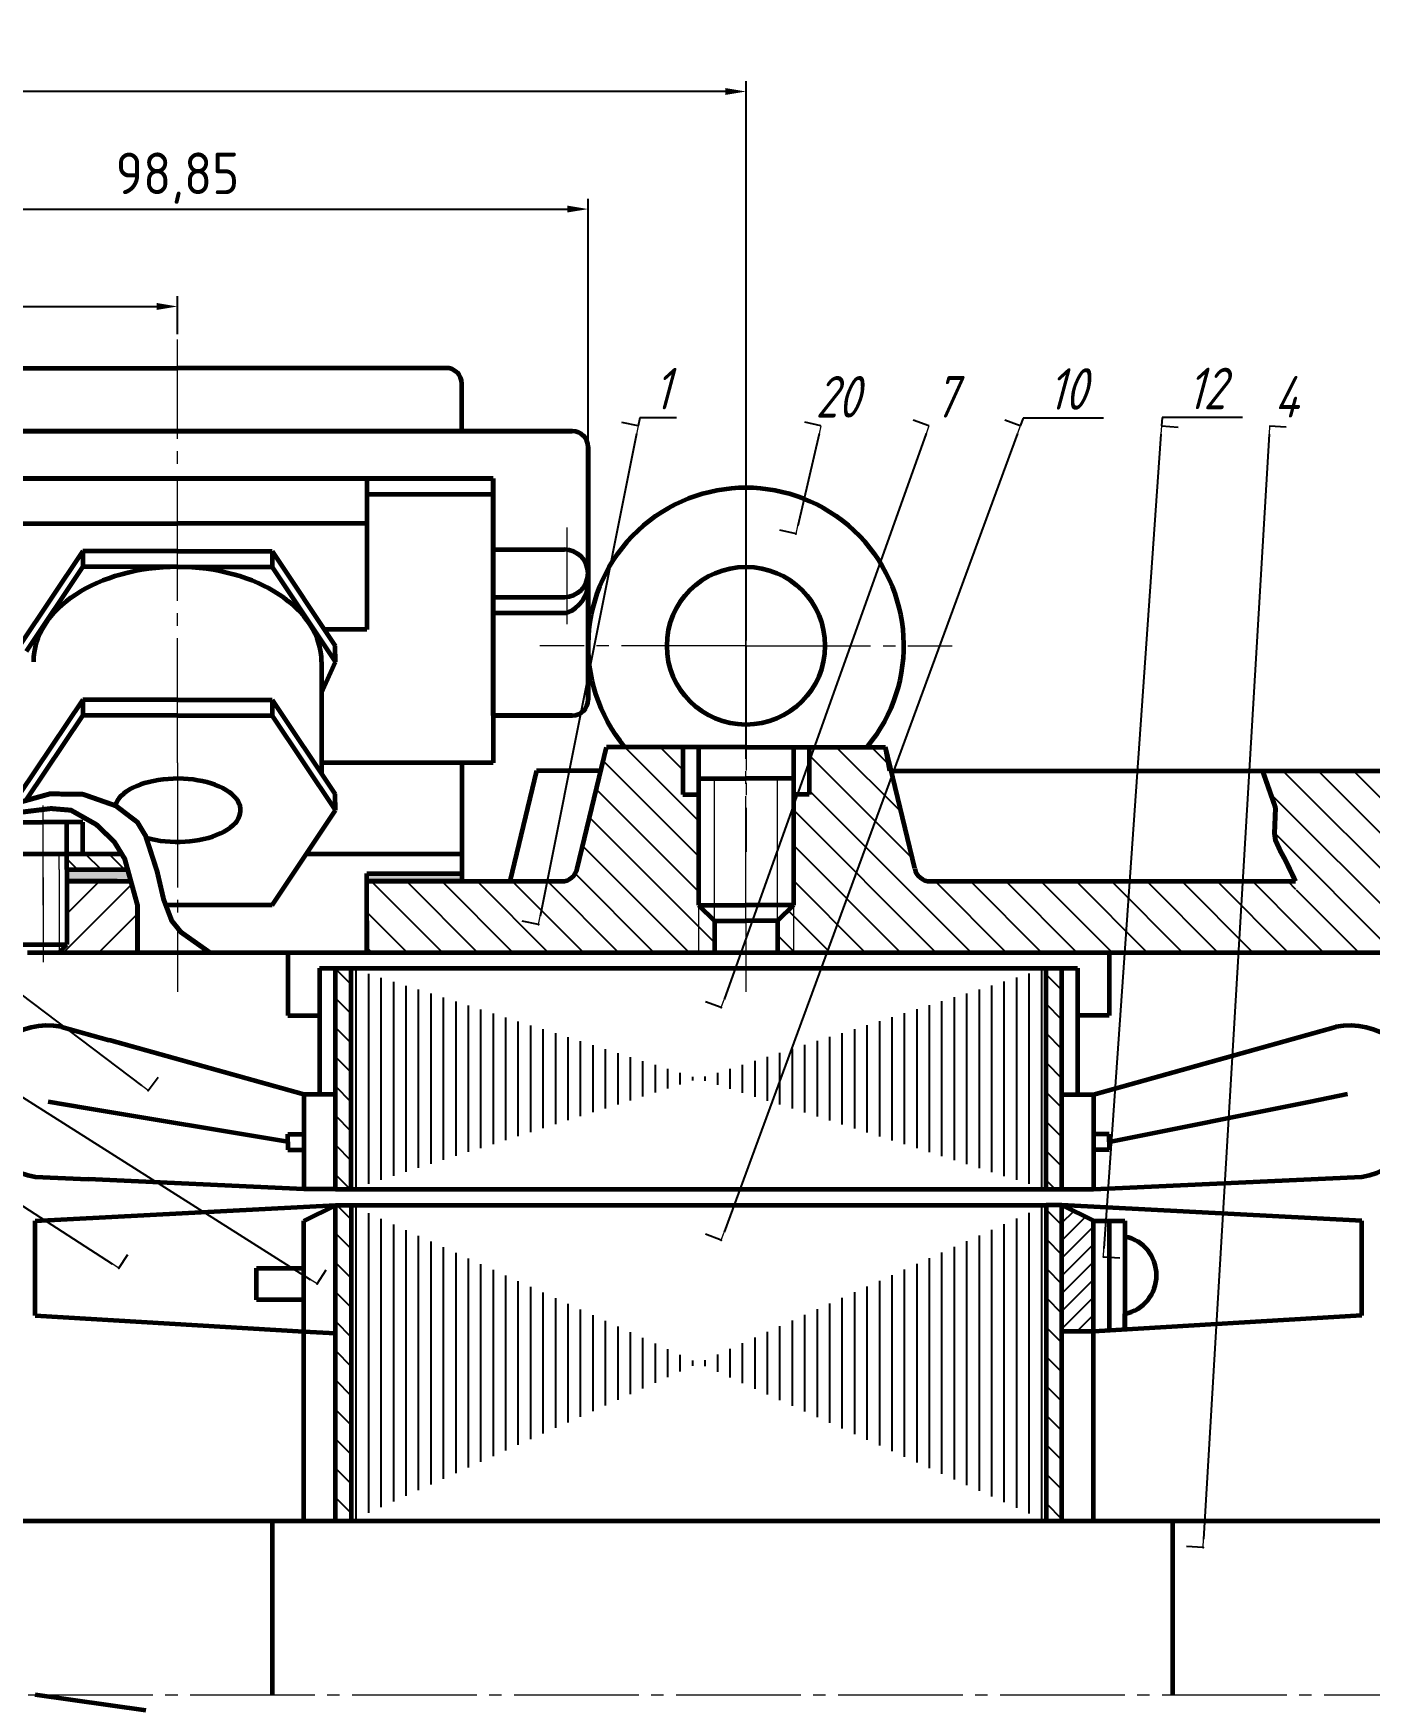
# Model space of a CAD drawing. Header units: millimetres. Extents: x 253 to 671, y 342 to 692.
# Drawn here: x 408.2 to 569.1, y 491.2 to 692.1 of the extents above; entities that cross this region are included whole.
import ezdxf

# ---------------------------------------------------------------- set-up
doc = ezdxf.new("R2010")
doc.units = ezdxf.units.MM
for name, pattern in [('K5LT_AXLED', [19.5, 15, -1.5, 1.5, -1.5]), ('K5LT_BASIC', [0]), ('K5LT_THIN', [0])]:
    doc.linetypes.add(name, pattern=pattern)
doc.styles.add('gensio', font='GENISO.ttf')
doc.styles.add('KDIMTEXTSTYLE', font='GOST_AU.SHX', dxfattribs={"width": 0.96, "oblique": 15, "height": 5})
doc.dimstyles.new('ISO-25', dxfattribs={"dimtxt": 5, "dimasz": 2.5, "dimexe": 1.25, "dimexo": 0.625, "dimtad": 1, "dimtoh": 1, "dimtxsty": 'gensio', "dimcen": 2.5, "dimadec": 0, "dimazin": 0, "dimtfac": 1, "dimtmove": 0, "dimatfit": 3, "dimfxl": 1, "dimarcsym": 0})
doc.dimstyles.new('KDIMSTYLE (1.00)', dxfattribs={"dimtxt": 5, "dimasz": 1, "dimexe": 2, "dimexo": 0, "dimgap": 1, "dimtad": 1, "dimtxsty": 'KDIMTEXTSTYLE', "dimsah": 1, "dimcen": 0, "dimdle": 1, "dimadec": 0, "dimazin": 0, "dimtfac": 0.667, "dimtmove": 0, "dimatfit": 3, "dimfxl": 1, "dimtvp": 1, "dimtfill": 1, "dimtolj": 1, "dimtzin": 0, "dimarcsym": 0})
pattern_1 = [(90, (180.1093, 112.1557), (-1.5, 9e-17), [])]

# ---------------------------------------------------------------- blocks, each defined once
blk = doc.blocks.new('U1')
at = {"color": 30, "linetype": 'K5LT_AXLED', "lineweight": 18, "true_color": 0xff8000}
for q in [(313.91, 531.07), (289.09, 506.26), (338.72, 506.26), (313.91, 481.44)]:
    blk.add_line((313.91, 506.26), q, dxfattribs=at)
blk = doc.blocks.new('U2')
at = {"color": 30, "linetype": 'K5LT_AXLED', "lineweight": 18, "true_color": 0xff8000}
for q in [(313.91, 531.07), (289.09, 506.26), (338.72, 506.26), (313.91, 481.44)]:
    blk.add_line((313.91, 506.26), q, dxfattribs=at)
blk = doc.blocks.new('KDIMARROW_00')
at = {"color": 0, "linetype": 'K5LT_THIN', "lineweight": 18}
blk.add_line((0, 0), (-1, 0), dxfattribs=at)
blk = doc.blocks.new('*D88')
at = {"color": 0, "lineweight": -2, "transparency": 16777216}
for p, q in [((481.04, 644.88), (479.08, 645.27)), ((481.23, 645.86), (481.04, 644.88)), ((485.64, 645.86), (481.23, 645.86)), ((480.84, 643.9), (469.23, 585.86)), ((469.04, 584.88), (467.08, 585.27))]:
    blk.add_line(p, q, dxfattribs=at)
at = {"layer": 'Defpoints', "color": 0, "transparency": 16777216}
for p in [(481.04, 644.88), (469.04, 584.88), (469.04, 584.88)]:
    blk.add_point(p, dxfattribs=at)
at = {"color": 0, "lineweight": -2, "transparency": 16777216}
for p, rotation in [((481.04, 644.88), 78.69006752597979), ((469.04, 584.88), 258.6900675259798)]:
    blk.add_blockref('KDIMARROW_00', p, dxfattribs=dict(at, rotation=rotation))
at = {"color": 7, "transparency": 16777216, "insert": (483.93, 649.36), "char_height": 5, "attachment_point": 5, "style": 'KDIMTEXTSTYLE', "bg_fill": 3, "box_fill_scale": 1.1, "bg_fill_color": 256, "bg_fill_true_color": 13158600, "bg_fill_transparency": 0}
blk.add_mtext('\\A1;\\H5.0;\\W0.965;\\Q15;\\H5.0;\\W0.965;\\Q15;\\Q15;1', dxfattribs=at)
blk = doc.blocks.new('*D89')
at = {"color": 0, "lineweight": -2, "transparency": 16777216}
for p, q in [((544.11, 645.88), (544.04, 644.88)), ((553.77, 645.88), (544.11, 645.88)), ((543.97, 643.88), (537.11, 545.88)), ((544.04, 644.88), (546.03, 644.74)), ((537.04, 544.88), (539.03, 544.74))]:
    blk.add_line(p, q, dxfattribs=at)
at = {"layer": 'Defpoints', "color": 0, "transparency": 16777216}
for p in [(544.04, 644.88), (537.04, 544.88), (537.04, 544.88)]:
    blk.add_point(p, dxfattribs=at)
at = {"color": 0, "lineweight": -2, "transparency": 16777216}
for p, rotation in [((544.04, 644.88), 85.99582705929055), ((537.04, 544.88), 265.9958270592905)]:
    blk.add_blockref('KDIMARROW_00', p, dxfattribs=dict(at, rotation=rotation))
at = {"color": 7, "transparency": 16777216, "insert": (549.44, 649.38), "char_height": 5, "attachment_point": 5, "style": 'KDIMTEXTSTYLE', "bg_fill": 3, "box_fill_scale": 1.1, "bg_fill_color": 256, "bg_fill_true_color": 13158600, "bg_fill_transparency": 0}
blk.add_mtext('\\A1;\\H5.0;\\W0.965;\\Q15;\\H5.0;\\W0.965;\\Q15;\\Q15;12', dxfattribs=at)
blk = doc.blocks.new('*D90')
at = {"color": 0, "lineweight": -2, "transparency": 16777216}
for p, q in [((556.98, 643.88), (549.1, 510.88)), ((557.04, 644.88), (559.03, 644.76)), ((549.04, 509.88), (547.04, 510))]:
    blk.add_line(p, q, dxfattribs=at)
at = {"layer": 'Defpoints', "color": 0, "transparency": 16777216}
blk.add_point((549.04, 509.88), dxfattribs=at)
blk.add_point((549.04, 509.88), dxfattribs=at)
at = {"color": 0, "lineweight": -2, "transparency": 16777216, "rotation": 266.6086605802037}
blk.add_blockref('KDIMARROW_00', (549.04, 509.88), dxfattribs=at)
at = {"color": 7, "transparency": 16777216, "insert": (559.04, 648.38), "char_height": 5, "attachment_point": 5, "style": 'KDIMTEXTSTYLE', "bg_fill": 3, "box_fill_scale": 1.1, "bg_fill_color": 256, "bg_fill_true_color": 13158600, "bg_fill_transparency": 0}
blk.add_mtext('\\A1;\\H5.0;\\W0.965;\\Q15;\\H5.0;\\W0.965;\\Q15;\\Q15;4', dxfattribs=at)
at = {"layer": 'Defpoints', "color": 0, "transparency": 16777216}
blk.add_point((557.04, 644.88), dxfattribs=at)
at = {"color": 0, "lineweight": -2, "transparency": 16777216, "rotation": 86.60866058020366}
blk.add_blockref('KDIMARROW_00', (557.04, 644.88), dxfattribs=at)
blk = doc.blocks.new('*D97')
at = {"color": 0, "lineweight": -2, "transparency": 16777216}
for p, q in [((352.04, 617.88), (353.24, 619.47)), ((352.83, 617.28), (421.24, 565.48)), ((422.04, 564.88), (423.24, 566.47))]:
    blk.add_line(p, q, dxfattribs=at)
at = {"layer": 'Defpoints', "color": 0, "transparency": 16777216}
blk.add_point((422.04, 564.88), dxfattribs=at)
blk.add_point((422.04, 564.88), dxfattribs=at)
at = {"color": 0, "lineweight": -2, "transparency": 16777216, "rotation": 322.8690755517905}
blk.add_blockref('KDIMARROW_00', (422.04, 564.88), dxfattribs=at)
at = {"color": 7, "transparency": 16777216, "insert": (350.04, 621.38), "char_height": 5, "attachment_point": 5, "style": 'KDIMTEXTSTYLE', "bg_fill": 3, "box_fill_scale": 1.1, "bg_fill_color": 256, "bg_fill_true_color": 13158600, "bg_fill_transparency": 0}
blk.add_mtext('\\A1;\\H5.0;\\W0.965;\\Q15;\\H5.0;\\W0.965;\\Q15;\\Q15;9', dxfattribs=at)
at = {"layer": 'Defpoints', "color": 0, "transparency": 16777216}
blk.add_point((352.04, 617.88), dxfattribs=at)
at = {"color": 0, "lineweight": -2, "transparency": 16777216, "rotation": 142.8690755517905}
blk.add_blockref('KDIMARROW_00', (352.04, 617.88), dxfattribs=at)
blk = doc.blocks.new('*D98')
at = {"color": 0, "lineweight": -2, "transparency": 16777216}
for p, q in [((352.04, 598.88), (353.11, 600.57)), ((352.88, 598.34), (441.55, 542.13)), ((442.4, 541.6), (443.47, 543.29))]:
    blk.add_line(p, q, dxfattribs=at)
at = {"layer": 'Defpoints', "color": 0, "transparency": 16777216}
blk.add_point((442.4, 541.6), dxfattribs=at)
blk.add_point((442.4, 541.6), dxfattribs=at)
at = {"color": 0, "lineweight": -2, "transparency": 16777216, "rotation": 327.6275087826738}
blk.add_blockref('KDIMARROW_00', (442.4, 541.6), dxfattribs=at)
at = {"color": 7, "transparency": 16777216, "insert": (350.04, 602.38), "char_height": 5, "attachment_point": 5, "style": 'KDIMTEXTSTYLE', "bg_fill": 3, "box_fill_scale": 1.1, "bg_fill_color": 256, "bg_fill_true_color": 13158600, "bg_fill_transparency": 0}
blk.add_mtext('\\A1;\\H5.0;\\W0.965;\\Q15;\\H5.0;\\W0.965;\\Q15;\\Q15;11', dxfattribs=at)
at = {"layer": 'Defpoints', "color": 0, "transparency": 16777216}
blk.add_point((352.04, 598.88), dxfattribs=at)
at = {"color": 0, "lineweight": -2, "transparency": 16777216, "rotation": 147.6275087826738}
blk.add_blockref('KDIMARROW_00', (352.04, 598.88), dxfattribs=at)
blk = doc.blocks.new('*D85')
at = {"color": 0, "lineweight": -2, "transparency": 16777216}
for p, q in [((503.04, 644.88), (501.09, 645.33)), ((502.81, 643.91), (500.26, 632.85)), ((500.04, 631.88), (498.09, 632.33))]:
    blk.add_line(p, q, dxfattribs=at)
at = {"layer": 'Defpoints', "color": 0, "transparency": 16777216}
blk.add_point((500.04, 631.88), dxfattribs=at)
blk.add_point((500.04, 631.88), dxfattribs=at)
at = {"color": 0, "lineweight": -2, "transparency": 16777216, "rotation": 257.0053832080835}
blk.add_blockref('KDIMARROW_00', (500.04, 631.88), dxfattribs=at)
at = {"color": 7, "transparency": 16777216, "insert": (505.04, 648.38), "char_height": 5, "attachment_point": 5, "style": 'KDIMTEXTSTYLE', "bg_fill": 3, "box_fill_scale": 1.1, "bg_fill_color": 256, "bg_fill_true_color": 13158600, "bg_fill_transparency": 0}
blk.add_mtext('\\A1;\\H5.0;\\W0.965;\\Q15;\\H5.0;\\W0.965;\\Q15;\\Q15;20', dxfattribs=at)
at = {"layer": 'Defpoints', "color": 0, "transparency": 16777216}
blk.add_point((503.04, 644.88), dxfattribs=at)
at = {"color": 0, "lineweight": -2, "transparency": 16777216, "rotation": 77.00538320808352}
blk.add_blockref('KDIMARROW_00', (503.04, 644.88), dxfattribs=at)
blk = doc.blocks.new('*D86')
at = {"color": 0, "lineweight": -2, "transparency": 16777216}
for p, q in [((516.04, 644.88), (514.15, 645.55)), ((515.7, 643.94), (491.37, 575.82)), ((491.04, 574.88), (489.15, 575.55))]:
    blk.add_line(p, q, dxfattribs=at)
at = {"layer": 'Defpoints', "color": 0, "transparency": 16777216}
blk.add_point((491.04, 574.88), dxfattribs=at)
blk.add_point((491.04, 574.88), dxfattribs=at)
at = {"color": 0, "lineweight": -2, "transparency": 16777216, "rotation": 250.3461759419467}
blk.add_blockref('KDIMARROW_00', (491.04, 574.88), dxfattribs=at)
at = {"color": 7, "transparency": 16777216, "insert": (518.04, 648.38), "char_height": 5, "attachment_point": 5, "style": 'KDIMTEXTSTYLE', "bg_fill": 3, "box_fill_scale": 1.1, "bg_fill_color": 256, "bg_fill_true_color": 13158600, "bg_fill_transparency": 0}
blk.add_mtext('\\A1;\\H5.0;\\W0.965;\\Q15;\\H5.0;\\W0.965;\\Q15;\\Q15;7', dxfattribs=at)
at = {"layer": 'Defpoints', "color": 0, "transparency": 16777216}
blk.add_point((516.04, 644.88), dxfattribs=at)
at = {"color": 0, "lineweight": -2, "transparency": 16777216, "rotation": 70.34617594194671}
blk.add_blockref('KDIMARROW_00', (516.04, 644.88), dxfattribs=at)
blk = doc.blocks.new('*D87')
at = {"color": 0, "lineweight": -2, "transparency": 16777216}
for p, q in [((527.04, 644.88), (525.16, 645.57)), ((527.38, 645.82), (527.04, 644.88)), ((537.04, 645.82), (527.38, 645.82)), ((526.69, 643.94), (491.38, 547.82)), ((491.04, 546.88), (489.16, 547.57))]:
    blk.add_line(p, q, dxfattribs=at)
at = {"layer": 'Defpoints', "color": 0, "transparency": 16777216}
for p in [(527.04, 644.88), (491.04, 546.88), (491.04, 546.88)]:
    blk.add_point(p, dxfattribs=at)
at = {"color": 0, "lineweight": -2, "transparency": 16777216}
for p, rotation in [((527.04, 644.88), 69.82934658814962), ((491.04, 546.88), 249.8293465881496)]:
    blk.add_blockref('KDIMARROW_00', p, dxfattribs=dict(at, rotation=rotation))
at = {"color": 7, "transparency": 16777216, "insert": (532.71, 649.32), "char_height": 5, "attachment_point": 5, "style": 'KDIMTEXTSTYLE', "bg_fill": 3, "box_fill_scale": 1.1, "bg_fill_color": 256, "bg_fill_true_color": 13158600, "bg_fill_transparency": 0}
blk.add_mtext('\\A1;\\H5.0;\\W0.965;\\Q15;\\H5.0;\\W0.965;\\Q15;\\Q15;10', dxfattribs=at)
blk = doc.blocks.new('*D84')
at = {"color": 0, "lineweight": -2, "transparency": 16777216}
for p, q in [((352.04, 586.38), (353.12, 588.06)), ((352.88, 585.84), (417.7, 544.03)), ((418.54, 543.48), (419.62, 545.16))]:
    blk.add_line(p, q, dxfattribs=at)
at = {"layer": 'Defpoints', "color": 0, "transparency": 16777216}
blk.add_point((418.54, 543.48), dxfattribs=at)
blk.add_point((418.54, 543.48), dxfattribs=at)
at = {"color": 0, "lineweight": -2, "transparency": 16777216, "rotation": 327.1772999818712}
blk.add_blockref('KDIMARROW_00', (418.54, 543.48), dxfattribs=at)
at = {"color": 7, "transparency": 16777216, "insert": (350.04, 589.88), "char_height": 5, "attachment_point": 5, "style": 'KDIMTEXTSTYLE', "bg_fill": 3, "box_fill_scale": 1.1, "bg_fill_color": 256, "bg_fill_true_color": 13158600, "bg_fill_transparency": 0}
blk.add_mtext('\\A1;\\H5.0;\\W0.965;\\Q15;\\H5.0;\\W0.965;\\Q15;\\Q15;16', dxfattribs=at)
at = {"layer": 'Defpoints', "color": 0, "transparency": 16777216}
blk.add_point((352.04, 586.38), dxfattribs=at)
at = {"color": 0, "lineweight": -2, "transparency": 16777216, "rotation": 147.1772999818712}
blk.add_blockref('KDIMARROW_00', (352.04, 586.38), dxfattribs=at)
blk = doc.blocks.new('*D105')
at = {"color": 0, "lineweight": -2, "transparency": 16777216}
for p, q in [((300.11, 491.53), (300.11, 342.13)), ((665.11, 491.53), (665.11, 342.13)), ((302.61, 343.38), (662.61, 343.38))]:
    blk.add_line(p, q, dxfattribs=at)
at = {"color": 0, "transparency": 16777216}
for points in [[(302.61, 343.79), (302.61, 342.96), (300.11, 343.38)], [(662.61, 343.79), (662.61, 342.96), (665.11, 343.38)]]:
    blk.add_solid(points, dxfattribs=at)
at = {"layer": 'Defpoints', "color": 0, "transparency": 16777216}
for p in [(300.11, 492.16), (665.11, 492.16), (665.11, 343.38)]:
    blk.add_point(p, dxfattribs=at)
at = {"color": 0, "transparency": 16777216, "insert": (484.11, 346.55), "char_height": 5, "attachment_point": 5, "style": 'gensio'}
blk.add_mtext('365', dxfattribs=at)
blk = doc.blocks.new('*D106')
at = {"color": 0, "lineweight": -2, "transparency": 16777216}
for p, q in [((300.11, 492.78), (300.11, 686.37)), ((491.52, 685.12), (302.61, 685.12)), ((494.02, 619.04), (494.02, 686.37))]:
    blk.add_line(p, q, dxfattribs=at)
at = {"color": 0, "transparency": 16777216}
for points in [[(302.61, 685.54), (302.61, 684.71), (300.11, 685.12)], [(491.52, 685.54), (491.52, 684.71), (494.02, 685.12)]]:
    blk.add_solid(points, dxfattribs=at)
at = {"layer": 'Defpoints', "color": 0, "transparency": 16777216}
for p in [(300.11, 685.12), (494.02, 618.41), (300.11, 492.16)]:
    blk.add_point(p, dxfattribs=at)
at = {"color": 0, "transparency": 16777216, "insert": (393.56, 688.84), "char_height": 5, "attachment_point": 5, "style": 'gensio'}
blk.add_mtext('193,91', dxfattribs=at)
blk = doc.blocks.new('*D107')
at = {"color": 0, "lineweight": -2, "transparency": 16777216}
for p, q in [((376.15, 642.96), (376.15, 672.22)), ((475.01, 642.96), (475.01, 672.22)), ((378.65, 670.97), (472.51, 670.97))]:
    blk.add_line(p, q, dxfattribs=at)
at = {"color": 0, "transparency": 16777216}
for points in [[(378.65, 671.39), (378.65, 670.56), (376.15, 670.97)], [(472.51, 671.39), (472.51, 670.56), (475.01, 670.97)]]:
    blk.add_solid(points, dxfattribs=at)
at = {"layer": 'Defpoints', "color": 0, "transparency": 16777216}
for p in [(475.01, 670.97), (376.15, 642.34), (475.01, 642.34)]:
    blk.add_point(p, dxfattribs=at)
at = {"color": 0, "transparency": 16777216, "insert": (425.58, 674.69), "char_height": 5, "attachment_point": 5, "style": 'gensio'}
blk.add_mtext('98,85', dxfattribs=at)
blk = doc.blocks.new('*D108')
at = {"color": 0, "lineweight": -2, "transparency": 16777216}
for p, q in [((361.56, 535.55), (361.56, 660.5)), ((364.06, 659.25), (423.08, 659.25)), ((425.58, 655.91), (425.58, 660.5))]:
    blk.add_line(p, q, dxfattribs=at)
at = {"color": 0, "transparency": 16777216}
for points in [[(364.06, 659.67), (364.06, 658.83), (361.56, 659.25)], [(423.08, 659.67), (423.08, 658.83), (425.58, 659.25)]]:
    blk.add_solid(points, dxfattribs=at)
at = {"layer": 'Defpoints', "color": 0, "transparency": 16777216}
for p in [(425.58, 659.25), (425.58, 655.28), (361.56, 534.93)]:
    blk.add_point(p, dxfattribs=at)
at = {"color": 0, "transparency": 16777216, "insert": (393.57, 662.97), "char_height": 5, "attachment_point": 5, "style": 'gensio'}
blk.add_mtext('64,02', dxfattribs=at)
blk = doc.blocks.new('*D109')
at = {"color": 0, "lineweight": -2, "transparency": 16777216}
for p, q in [((392.64, 651.84), (259.17, 651.84)), ((260.42, 390.1), (260.42, 649.34)), ((415.45, 387.6), (259.17, 387.6))]:
    blk.add_line(p, q, dxfattribs=at)
at = {"color": 0, "transparency": 16777216}
for points in [[(260, 649.34), (260.84, 649.34), (260.42, 651.84)], [(260, 390.1), (260.84, 390.1), (260.42, 387.6)]]:
    blk.add_solid(points, dxfattribs=at)
at = {"layer": 'Defpoints', "color": 0, "transparency": 16777216}
for p in [(260.42, 651.84), (393.26, 651.84), (416.07, 387.6)]:
    blk.add_point(p, dxfattribs=at)
at = {"color": 0, "transparency": 16777216, "insert": (256.7, 522.34), "char_height": 5, "attachment_point": 5, "rotation": 90, "style": 'gensio'}
blk.add_mtext('264,24', dxfattribs=at)
blk = doc.blocks.new('*D110')
at = {"color": 0, "lineweight": -2, "transparency": 16777216}
for p, q in [((299.48, 492.16), (281.92, 492.16)), ((283.17, 390.1), (283.17, 489.66)), ((415.45, 387.6), (281.92, 387.6))]:
    blk.add_line(p, q, dxfattribs=at)
at = {"color": 0, "transparency": 16777216}
for points in [[(282.75, 489.66), (283.58, 489.66), (283.17, 492.16)], [(282.75, 390.1), (283.58, 390.1), (283.17, 387.6)]]:
    blk.add_solid(points, dxfattribs=at)
at = {"layer": 'Defpoints', "color": 0, "transparency": 16777216}
for p in [(283.17, 492.16), (300.11, 492.16), (416.07, 387.6)]:
    blk.add_point(p, dxfattribs=at)
at = {"color": 0, "transparency": 16777216, "insert": (279.45, 441.52), "char_height": 5, "attachment_point": 5, "rotation": 90, "style": 'gensio'}
blk.add_mtext('104,56', dxfattribs=at)

msp = doc.modelspace()

# ---------------------------------------------------------------- hatches: boundary and pattern name
h = msp.add_hatch()
h.set_pattern_fill('МЕТАЛЛ', style=0, pattern_type=0)
h.set_pattern_definition([(315, (180.1093, 112.1557), (2.12132, 2.12132), [])])
h.paths.add_polyline_path([(476.533, 603.367), (473.702, 591.62), (472.725, 590.282), (471.832, 590.059), (465.5, 590.059), (459.797, 590.059), (448.39, 590.059), (448.39, 586.257), (448.39, 585.307), (448.39, 581.505), (490.213, 581.505), (490.213, 585.307), (488.312, 587.208), (488.312, 589.109), (488.312, 591.01), (488.312, 600.515), (486.411, 600.515), (486.411, 606.218), (482.609, 606.218), (477.221, 606.218)])
h.paths.add_polyline_path([(514.329, 591.62), (511.498, 603.367), (511.329, 603.367), (510.81, 606.218), (505.422, 606.218), (501.62, 606.218), (501.62, 600.515), (499.719, 600.515), (499.719, 591.01), (499.719, 589.109), (499.719, 587.208), (497.818, 585.307), (497.818, 581.505), (532.036, 581.505), (539.64, 581.505), (561.85, 581.505), (560.262, 585.925), (560.174, 586.5), (560.258, 589.551), (560.174, 590.059), (516.199, 590.059), (514.707, 590.782)])
h.paths.add_polyline_path([(561.85, 581.505), (592.87, 581.505), (592.87, 590.059), (589.068, 590.059), (589.068, 591.96), (589.068, 593.101), (581.463, 593.101), (580.038, 594.527), (574.335, 594.527), (572.909, 595.953), (574.335, 597.378), (580.038, 597.378), (581.463, 598.804), (589.068, 598.804), (589.068, 603.367), (556.201, 603.367), (557.72, 599.021), (557.754, 598.8), (557.639, 595.832), (557.754, 594.999), (558.365, 593.66), (558.942, 592.616), (560.175, 590.056), (560.188, 587.899), (560.175, 586.491), (561.478, 582.22)])
h = msp.add_hatch()
h.set_pattern_fill('МЕТАЛЛ', style=0, pattern_type=0)
h.set_pattern_definition([(315, (180.1093, 112.1557), (1.4142136, 1.4142136), [])])
h.paths.add_polyline_path([(418.449, 593.386), (414.172, 593.386), (412.271, 593.386), (412.271, 591.485), (418.046, 591.485), (419.747, 591.485), (418.914, 593.386)])
at = {"true_color": 0x010101}
for points in [[(414.172, 590.059), (418.159, 590.059), (420.185, 590.059), (419.747, 591.485), (418.046, 591.485), (412.271, 591.485), (412.271, 590.059)], [(448.39, 590.059), (459.797, 590.059), (459.797, 591.01), (448.39, 591.01)]]:
    msp.add_hatch(color=18, dxfattribs=at).paths.add_polyline_path(points)
h = msp.add_hatch()
h.set_pattern_fill('МЕТАЛЛ', style=0, pattern_type=0)
h.set_pattern_definition([(315, (180.1093, 112.1557), (1.767767, 1.767767), [])])
h.paths.add_polyline_path([(446.489, 552.989), (446.489, 579.604), (444.588, 579.604), (444.588, 552.989)])
h.paths.add_polyline_path([(444.588, 551.088), (444.588, 513.067), (446.489, 513.067), (446.489, 551.088)])
h.paths.add_polyline_path([(530.135, 551.088), (530.135, 513.067), (532.036, 513.067), (532.036, 551.088)])
h.paths.add_polyline_path([(530.135, 579.604), (530.135, 552.989), (532.036, 552.989), (532.036, 579.604)])
h = msp.add_hatch()
h.set_pattern_fill('МЕТАЛЛ', style=0, pattern_type=0)
h.set_pattern_definition(pattern_1)
h.paths.add_polyline_path([(446.489, 579.604), (446.489, 552.989), (488.312, 566.296)])
h.paths.add_polyline_path([(530.135, 579.604), (488.312, 566.296), (530.135, 552.989)])
h = msp.add_hatch()
h.set_pattern_fill('МЕТАЛЛ', style=0, pattern_type=0)
h.set_pattern_definition(pattern_1)
h.paths.add_polyline_path([(446.489, 513.067), (488.312, 532.078), (446.489, 551.088)])
h.paths.add_polyline_path([(488.312, 532.078), (530.135, 513.067), (530.135, 551.088)])
h = msp.add_hatch()
h.set_pattern_fill('МЕТАЛЛ', style=0, pattern_type=0)
h.set_pattern_definition([(45, (180.1093, 112.1557), (-1.06066, 1.06066), [])])
h.paths.add_polyline_path([(532.036, 551.088), (532.036, 535.88), (535.838, 535.88), (535.838, 549.187)])

# ---------------------------------------------------------------- linework, layer by layer
at = {"color": 5, "linetype": 'K5LT_BASIC', "lineweight": 60, "true_color": 0x0000ff}
for p, q in [((393.26, 651.843), (425.578, 651.843)), ((457.896, 651.843), (425.578, 651.843)), ((459.797, 644.239), (459.797, 649.942)), ((387.557, 638.536), (463.599, 638.536)), ((463.599, 638.536), (387.557, 638.536)), ((463.599, 638.536), (448.39, 638.536)), ((448.39, 638.536), (448.39, 620.372)), ((448.39, 638.536), (448.39, 630.932)), ((463.599, 638.536), (463.599, 610.02)), ((463.599, 610.02), (463.599, 638.536)), ((463.599, 636.635), (448.39, 636.635)), ((402.765, 633.111), (425.578, 633.111)), ((448.39, 633.111), (425.578, 633.111)), ((425.578, 629.8), (414.172, 629.8)), ((414.172, 629.8), (414.172, 627.899)), ((425.578, 629.8), (436.984, 629.8)), ((436.984, 629.8), (444.577, 618.411)), ((436.984, 629.8), (436.984, 627.899)), ((425.578, 627.899), (414.172, 627.899)), ((425.578, 627.899), (436.984, 627.899)), ((444.588, 616.493), (436.984, 627.899)), ((448.39, 620.372), (443.269, 620.372)), ((444.588, 616.493), (444.577, 618.411)), ((442.921, 612.742), (444.588, 616.493)), ((425.578, 611.921), (436.984, 611.921)), ((436.984, 611.921), (436.984, 610.02)), ((425.578, 610.02), (436.984, 610.02)), ((463.599, 610.02), (463.599, 604.317)), ((463.599, 604.317), (459.797, 604.317)), ((459.797, 604.317), (459.797, 590.059)), ((444.588, 598.614), (444.577, 600.533)), ((448.39, 591.01), (459.797, 591.01)), ((448.39, 581.505), (448.39, 591.01)), ((459.797, 590.059), (448.39, 590.059)), ((459.797, 590.059), (465.5, 590.059)), ((448.39, 585.307), (448.39, 586.257)), ((448.39, 585.307), (448.39, 581.505)), ((444.588, 552.989), (444.588, 579.604)), ((444.588, 552.989), (444.588, 579.604)), ((446.489, 552.989), (446.489, 579.604)), ((444.588, 513.067), (444.588, 551.088)), ((444.588, 551.088), (446.489, 551.088)), ((446.489, 551.088), (446.489, 513.067)), ((568.156, 537.781), (568.156, 549.187)), ((440.786, 539.682), (435.083, 539.682)), ((440.786, 535.88), (440.786, 539.682)), ((408.469, 537.781), (440.786, 535.88)), ((539.64, 536.103), (539.64, 538.004)), ((440.786, 513.067), (440.786, 535.88)), ((440.786, 535.88), (444.588, 535.656)), ((535.838, 535.88), (532.036, 535.88)), ((395.161, 513.067), (436.984, 513.067)), ((436.984, 513.067), (436.984, 492.156)), ((436.984, 513.067), (545.344, 513.067)), ((436.984, 513.067), (440.786, 513.067)), ((440.786, 513.067), (444.588, 513.067)), ((545.344, 513.067), (545.344, 492.156)), ((421.776, 490.255), (408.469, 492.156))]:
    msp.add_line(p, q, dxfattribs=at)
at = {"color": 30, "linetype": 'K5LT_AXLED', "lineweight": 18, "true_color": 0xff8000}
msp.add_line((290.604, 492.156), (670.812, 492.156), dxfattribs=at)
at = {"color": 5, "linetype": 'K5LT_BASIC', "lineweight": 60, "true_color": 0x0000ff}
for centre, radius, start, end in [((457.896, 649.942), 1.901, 0, 90), ((566.589, 563.522), 9.168, 279.84441, 99.84441)]:
    msp.add_arc(centre, radius, start, end, dxfattribs=at)

# ---------------------------------------------------------------- block references
for name in ['U1', 'U2']:
    msp.add_blockref(name, (180.109, 112.156))

# ---------------------------------------------------------------- dimensions: what is measured, and where the dimension line sits
dim = msp.add_linear_dim(base=(283.165, 492.156), p1=(416.073, 387.598), p2=(300.109, 492.156), angle=90, dimstyle='ISO-25')
dim.commit()
dim.dimension.update_dxf_attribs({"geometry": '*D110', "text_midpoint": (283.165, 441.52), "dimtype": 160})
dim = msp.add_linear_dim(base=(665.109, 343.375), p1=(300.109, 492.156), p2=(665.109, 492.156), dimstyle='ISO-25')
dim.commit()
dim.dimension.update_dxf_attribs({"geometry": '*D105', "text_midpoint": (484.109, 343.375), "dimtype": 160})

# ---------------------------------------------------------------- next in the draw order: dimensions: what is measured, and where the dimension line sits
at = {"color": 7}
for base, p1, p2, angle, text, picture, middle in [((469.036, 584.88), (481.036, 644.88), (469.036, 584.88), 258.69007, '\\H5.0;\\W0.965;\\Q15;\\H5.0;\\W0.965;\\Q15;\\Q15;1', '*D88', (483.036, 644.88)), ((500.036, 631.88), (503.036, 644.88), (500.036, 631.88), 257.00538, '\\H5.0;\\W0.965;\\Q15;\\H5.0;\\W0.965;\\Q15;\\Q15;20', '*D85', (505.036, 644.88)), ((537.036, 544.88), (544.036, 644.88), (537.036, 544.88), 265.99583, '\\H5.0;\\W0.965;\\Q15;\\H5.0;\\W0.965;\\Q15;\\Q15;12', '*D89', (546.036, 644.88)), ((422.036, 564.88), (352.036, 617.88), (422.036, 564.88), 322.86908, '\\H5.0;\\W0.965;\\Q15;\\H5.0;\\W0.965;\\Q15;\\Q15;9', '*D97', (350.036, 617.88))]:
    dim = msp.add_linear_dim(base=base, p1=p1, p2=p2, angle=angle, text=text, dimstyle='KDIMSTYLE (1.00)', override={"dimexo": 0, "dimtoh": 1, "dimblk1": 'KDIMARROW_00', "dimblk2": 'KDIMARROW_00', "dimse1": 0, "dimse2": 0, "dimclrt": 7, "dimtmove": 1, "dimtolj": 1}, dxfattribs=at)
    dim.commit()
    dim.dimension.update_dxf_attribs({"geometry": picture, "text_midpoint": middle, "dimtype": 161})

# ---------------------------------------------------------------- next in the draw order: linework, layer by layer
at = {"color": 5, "linetype": 'K5LT_BASIC', "lineweight": 60, "true_color": 0x0000ff}
for p, q in [((378.052, 644.239), (473.104, 644.239)), ((473.104, 644.239), (378.052, 644.239)), ((473.104, 644.239), (459.797, 644.239)), ((475.005, 642.338), (475.005, 611.921)), ((475.005, 627.13), (475.005, 642.338)), ((414.172, 629.8), (406.579, 618.411)), ((463.599, 629.981), (472.154, 629.981)), ((407.418, 617.768), (414.172, 627.899)), ((475.005, 611.921), (475.005, 627.13)), ((463.599, 624.278), (472.154, 624.278)), ((463.599, 622.377), (472.433, 622.377)), ((425.578, 611.921), (414.172, 611.921)), ((414.172, 611.921), (414.172, 610.02)), ((425.578, 610.02), (414.172, 610.02)), ((473.104, 610.02), (463.599, 610.02)), ((463.599, 610.02), (473.104, 610.02)), ((473.702, 591.62), (477.221, 606.218)), ((486.411, 606.218), (486.411, 600.515)), ((468.783, 603.367), (465.572, 590.042)), ((476.702, 603.367), (468.783, 603.367)), ((476.702, 603.367), (475.005, 603.367)), ((448.39, 590.059), (471.832, 590.059)), ((448.39, 590.059), (471.832, 590.059)), ((539.64, 549.187), (539.64, 536.103)), ((539.64, 549.187), (539.64, 547.286))]:
    msp.add_line(p, q, dxfattribs=at)
at = {"color": 30, "linetype": 'K5LT_AXLED', "lineweight": 18, "true_color": 0xff8000}
msp.add_line((472.433, 632.64), (472.433, 621.017), dxfattribs=at)
at = {"color": 5, "linetype": 'K5LT_BASIC', "lineweight": 60, "true_color": 0x0000ff}
for centre, radius, start, end in [((473.104, 642.338), 1.901, 0, 90), ((472.154, 627.13), 2.852, 0, 90), ((472.154, 627.13), 2.852, 270, 0), ((471.104, 626.046), 3.902, 289.9114, 1.19132), ((473.104, 611.921), 1.901, 270, 0), ((471.832, 591.96), 1.901, 270, 349.69515), ((538.709, 542.645), 4.733, 281.34604, 78.65396)]:
    msp.add_arc(centre, radius, start, end, dxfattribs=at)
msp.add_ellipse((425.578, 616.493), major_axis=(-17.344, 0), ratio=0.6576669, start_param=3.1415927, end_param=6.2831853, dxfattribs=at)
for p in [(469.036, 584.88), (537.036, 544.88)]:
    msp.add_point(p)

# ---------------------------------------------------------------- next in the draw order: dimensions: what is measured, and where the dimension line sits
dim = msp.add_linear_dim(base=(475.005, 670.972), p1=(376.151, 642.338), p2=(475.005, 642.338), dimstyle='ISO-25')
dim.commit()
dim.dimension.update_dxf_attribs({"geometry": '*D107', "text_midpoint": (425.578, 674.687)})
at = {"color": 7}
for base, p1, p2, angle, text, picture, middle in [((491.036, 574.88), (516.036, 644.88), (491.036, 574.88), 250.34618, '\\H5.0;\\W0.965;\\Q15;\\H5.0;\\W0.965;\\Q15;\\Q15;7', '*D86', (518.036, 644.88)), ((549.036, 509.88), (557.036, 644.88), (549.036, 509.88), 266.60866, '\\H5.0;\\W0.965;\\Q15;\\H5.0;\\W0.965;\\Q15;\\Q15;4', '*D90', (559.036, 644.88)), ((442.397, 541.596), (352.036, 598.88), (442.397, 541.596), 327.62751, '\\H5.0;\\W0.965;\\Q15;\\H5.0;\\W0.965;\\Q15;\\Q15;11', '*D98', (350.036, 598.88))]:
    dim = msp.add_linear_dim(base=base, p1=p1, p2=p2, angle=angle, text=text, dimstyle='KDIMSTYLE (1.00)', override={"dimexo": 0, "dimtoh": 1, "dimblk1": 'KDIMARROW_00', "dimblk2": 'KDIMARROW_00', "dimse1": 0, "dimse2": 0, "dimclrt": 7, "dimtmove": 1, "dimtolj": 1}, dxfattribs=at)
    dim.commit()
    dim.dimension.update_dxf_attribs({"geometry": picture, "text_midpoint": middle, "dimtype": 161})

# ---------------------------------------------------------------- next in the draw order: hatches: boundary and pattern name
h = msp.add_hatch()
h.set_pattern_fill('МЕТАЛЛ', style=0, pattern_type=0)
h.set_pattern_definition([(45, (180.1093, 112.1557), (-2.12132, 2.12132), [])])
h.paths.add_polyline_path([(406.568, 582.455), (406.568, 590.059), (404.667, 590.059), (400.864, 590.059), (400.864, 587.208), (400.864, 585.782), (400.864, 584.356), (397.062, 584.356), (397.062, 581.505), (407.518, 581.505)])
h.paths.add_polyline_path([(411.32, 581.505), (420.757, 581.505), (420.768, 587.131), (420.757, 587.211), (420.194, 590.027), (420.185, 590.059), (418.302, 590.059), (418.159, 590.059), (414.172, 590.059), (412.271, 590.059), (412.271, 582.455)])

# ---------------------------------------------------------------- next in the draw order: linework, layer by layer
at = {"color": 30, "linetype": 'K5LT_AXLED', "lineweight": 18, "true_color": 0xff8000}
for q in [(425.578, 655.283), (425.578, 576.758)]:
    msp.add_line((425.578, 604.317), q, dxfattribs=at)
at = {"color": 5, "linetype": 'K5LT_BASIC', "lineweight": 60, "true_color": 0x0000ff}
for p, q in [((442.921, 616.493), (442.921, 603.016)), ((414.172, 611.921), (406.579, 600.533)), ((436.984, 611.921), (444.577, 600.533)), ((407.418, 599.89), (414.172, 610.02)), ((444.588, 598.614), (436.984, 610.02)), ((459.797, 604.317), (442.921, 604.317)), ((404.667, 597.188), (409.419, 597.188)), ((414.172, 597.188), (409.419, 597.188)), ((436.984, 587.208), (444.588, 598.614)), ((441.103, 593.386), (459.797, 593.386)), ((436.984, 587.208), (424.08, 587.208)), ((438.885, 581.505), (438.885, 573.901)), ((442.687, 579.604), (442.687, 564.395)), ((442.687, 579.604), (444.588, 579.604)), ((438.885, 573.901), (442.687, 573.901)), ((444.588, 564.395), (440.786, 564.395)), ((440.786, 564.395), (440.786, 552.989)), ((561.967, 563.569), (566.425, 564.467)), ((438.885, 558.692), (438.885, 559.643)), ((438.885, 559.643), (440.786, 559.643)), ((438.885, 558.692), (438.885, 557.742)), ((438.885, 557.742), (440.786, 557.742)), ((444.588, 552.989), (440.786, 552.989)), ((440.786, 549.187), (444.588, 551.088)), ((440.786, 513.067), (440.786, 549.187)), ((435.083, 539.682), (435.083, 543.484)), ((435.083, 543.484), (440.786, 543.484)), ((568.156, 537.781), (535.838, 535.88)), ((545.344, 513.067), (589.068, 513.067))]:
    msp.add_line(p, q, dxfattribs=at)
at = {"color": 5, "linetype": 'K5LT_BASIC', "true_color": 0x0000ff, "const_width": 0.6}
msp.add_lwpolyline([(556.201, 603.367), (557.72, 599.021), (557.754, 598.8), (557.639, 595.832), (557.754, 594.999), (558.365, 593.66), (558.942, 592.616), (560.174, 590.059)], dxfattribs=at)
at = {"color": 5, "linetype": 'K5LT_BASIC', "lineweight": 60, "true_color": 0x0000ff}
msp.add_ellipse((425.578, 598.614), major_axis=(-7.604, 0), ratio=0.5, start_param=1.0568113, end_param=6.1285034, dxfattribs=at)
for p in [(422.036, 564.88), (442.397, 541.596), (549.036, 509.88)]:
    msp.add_point(p)

# ---------------------------------------------------------------- next in the draw order: dimensions: what is measured, and where the dimension line sits
at = {"color": 7}
dim = msp.add_linear_dim(base=(491.036, 546.88), p1=(527.036, 644.88), p2=(491.036, 546.88), angle=249.82935, text='\\H5.0;\\W0.965;\\Q15;\\H5.0;\\W0.965;\\Q15;\\Q15;10', dimstyle='KDIMSTYLE (1.00)', override={"dimexo": 0, "dimtoh": 1, "dimblk1": 'KDIMARROW_00', "dimblk2": 'KDIMARROW_00', "dimse1": 0, "dimse2": 0, "dimclrt": 7, "dimtmove": 1, "dimtolj": 1}, dxfattribs=at)
dim.commit()
dim.dimension.update_dxf_attribs({"geometry": '*D87', "text_midpoint": (529.036, 644.88), "dimtype": 161})

# ---------------------------------------------------------------- next in the draw order: linework, layer by layer
at = {"color": 30, "linetype": 'K5LT_AXLED', "lineweight": 18, "true_color": 0xff8000}
for p, q in [((494.015, 585.307), (494.015, 627.899)), ((488.312, 587.208), (488.312, 581.505)), ((499.719, 587.208), (499.719, 581.505)), ((494.015, 585.307), (494.015, 576.758))]:
    msp.add_line(p, q, dxfattribs=at)
at = {"color": 5, "linetype": 'K5LT_BASIC', "lineweight": 60, "true_color": 0x0000ff}
for p, q in [((494.015, 606.218), (477.221, 606.218)), ((494.015, 606.218), (482.609, 606.218)), ((488.312, 606.218), (486.411, 606.218)), ((494.015, 606.218), (488.312, 606.218)), ((488.312, 606.218), (488.312, 587.208)), ((488.312, 606.218), (488.312, 602.416)), ((488.312, 606.218), (488.312, 587.208)), ((494.015, 606.218), (501.62, 606.218)), ((494.015, 606.218), (499.719, 606.218)), ((494.015, 606.218), (510.81, 606.218)), ((494.015, 606.218), (505.422, 606.218)), ((494.015, 606.218), (510.81, 606.218)), ((499.719, 606.218), (499.719, 587.208)), ((499.719, 606.218), (499.719, 587.208)), ((499.719, 606.218), (499.719, 602.416)), ((499.719, 606.218), (501.62, 606.218)), ((501.62, 606.218), (501.62, 600.515)), ((514.329, 591.62), (510.81, 606.218)), ((511.329, 603.367), (510.81, 606.218)), ((511.329, 603.367), (589.068, 603.367)), ((488.312, 602.416), (494.015, 602.416)), ((488.312, 602.416), (488.312, 591.01)), ((499.719, 602.416), (494.015, 602.416)), ((499.719, 602.416), (499.719, 591.01)), ((486.411, 600.515), (488.312, 600.515)), ((501.62, 600.515), (499.719, 600.515)), ((488.312, 591.01), (488.312, 589.109)), ((499.719, 591.01), (499.719, 589.109)), ((516.199, 590.059), (560.174, 590.059)), ((488.312, 587.208), (494.015, 587.208)), ((488.312, 587.208), (490.213, 585.307)), ((488.312, 587.208), (494.015, 587.208)), ((499.719, 587.208), (494.015, 587.208)), ((499.719, 587.208), (494.015, 587.208)), ((499.719, 587.208), (497.818, 585.307)), ((490.213, 585.307), (494.015, 585.307)), ((490.213, 585.307), (490.213, 581.505)), ((497.818, 585.307), (494.015, 585.307)), ((497.818, 585.307), (497.818, 581.505)), ((532.036, 581.505), (539.64, 581.505)), ((537.739, 581.505), (537.739, 573.901)), ((444.588, 579.604), (532.036, 579.604)), ((530.135, 552.989), (530.135, 579.604)), ((532.036, 552.989), (532.036, 579.604)), ((532.036, 579.604), (533.937, 579.604)), ((533.937, 579.604), (533.937, 564.395)), ((537.739, 573.901), (533.937, 573.901)), ((535.838, 564.395), (565.021, 572.555)), ((532.036, 552.989), (532.036, 564.395)), ((532.036, 564.395), (535.838, 564.395)), ((535.838, 564.395), (535.838, 552.989)), ((537.739, 558.692), (561.967, 563.569)), ((537.739, 559.643), (535.838, 559.643)), ((537.739, 558.692), (537.739, 559.643)), ((537.739, 558.692), (537.739, 557.742)), ((537.739, 557.742), (535.838, 557.742)), ((444.588, 552.989), (532.036, 552.989)), ((532.036, 552.989), (535.838, 552.989)), ((535.838, 552.989), (568.156, 554.489)), ((446.489, 551.088), (530.135, 551.088)), ((528.234, 551.088), (530.135, 551.088)), ((530.135, 551.088), (530.135, 513.067)), ((532.036, 551.088), (530.135, 551.088)), ((532.036, 513.067), (532.036, 551.088)), ((535.838, 549.187), (532.036, 551.088)), ((568.156, 549.187), (532.036, 551.088)), ((535.838, 513.067), (535.838, 549.187)), ((535.838, 549.187), (539.64, 549.187)), ((537.739, 549.187), (537.739, 535.992))]:
    msp.add_line(p, q, dxfattribs=at)
at = {"color": 7, "linetype": 'K5LT_THIN', "lineweight": 18}
for p, q in [((490.213, 585.307), (490.213, 602.416)), ((497.818, 585.307), (497.818, 602.416))]:
    msp.add_line(p, q, dxfattribs=at)
at = {"color": 5, "linetype": 'K5LT_BASIC', "lineweight": 60, "true_color": 0x0000ff}
msp.add_circle((494.015, 618.411), 9.505, dxfattribs=at)
for centre, radius, start, end in [((494.015, 618.411), 19.01, 320.10492, 219.89508), ((516.199, 591.96), 1.901, 190.30485, 270)]:
    msp.add_arc(centre, radius, start, end, dxfattribs=at)
for p in [(500.036, 631.88), (491.036, 574.88), (491.036, 546.88)]:
    msp.add_point(p)

# ---------------------------------------------------------------- next in the draw order: dimensions: what is measured, and where the dimension line sits
at = {"color": 7}
dim = msp.add_linear_dim(base=(418.54, 543.484), p1=(352.036, 586.38), p2=(418.54, 543.484), angle=327.1773, text='\\H5.0;\\W0.965;\\Q15;\\H5.0;\\W0.965;\\Q15;\\Q15;16', dimstyle='KDIMSTYLE (1.00)', override={"dimexo": 0, "dimtoh": 1, "dimblk1": 'KDIMARROW_00', "dimblk2": 'KDIMARROW_00', "dimse1": 0, "dimse2": 0, "dimclrt": 7, "dimtmove": 1, "dimtolj": 1}, dxfattribs=at)
dim.commit()
dim.dimension.update_dxf_attribs({"geometry": '*D84', "text_midpoint": (350.036, 586.38), "dimtype": 161})

# ---------------------------------------------------------------- next in the draw order: linework, layer by layer
at = {"color": 30, "linetype": 'K5LT_AXLED', "lineweight": 18, "true_color": 0xff8000}
for p, q in [((409.419, 587.208), (409.419, 599.2)), ((409.419, 590.535), (409.419, 580.331))]:
    msp.add_line(p, q, dxfattribs=at)
at = {"color": 5, "linetype": 'K5LT_BASIC', "lineweight": 60, "true_color": 0x0000ff}
for p, q in [((412.271, 593.386), (412.271, 597.188)), ((414.172, 593.386), (414.172, 597.188)), ((404.667, 593.386), (414.172, 593.386)), ((412.271, 591.485), (412.271, 593.386)), ((414.172, 593.386), (418.449, 593.386)), ((418.449, 593.386), (418.914, 593.386)), ((412.271, 591.485), (412.271, 582.455)), ((412.271, 591.485), (412.271, 586.733)), ((412.271, 591.485), (418.046, 591.485)), ((418.046, 591.485), (419.747, 591.485)), ((412.271, 590.059), (414.172, 590.059)), ((412.271, 590.059), (418.302, 590.059)), ((418.159, 590.059), (412.271, 590.059)), ((418.302, 590.059), (412.271, 590.059)), ((418.159, 590.059), (420.185, 590.059)), ((406.568, 582.455), (412.271, 582.455)), ((407.518, 581.505), (592.87, 581.505)), ((411.32, 581.505), (412.271, 582.455)), ((411.604, 572.555), (417.338, 570.952)), ((440.786, 564.395), (417.338, 570.952)), ((414.511, 562.773), (410.026, 563.523)), ((438.885, 558.692), (414.511, 562.773)), ((408.469, 554.489), (414.822, 554.194)), ((440.786, 552.989), (414.822, 554.194)), ((408.469, 549.187), (444.588, 551.088)), ((408.469, 537.781), (408.469, 549.187))]:
    msp.add_line(p, q, dxfattribs=at)
at = {"color": 7, "linetype": 'K5LT_THIN', "lineweight": 18}
for q in [(411.32, 593.386), (411.32, 581.505)]:
    msp.add_line((411.32, 591.485), q, dxfattribs=at)
at = {"color": 5, "linetype": 'K5LT_BASIC', "true_color": 0x0000ff, "const_width": 0.6}
for points in [[(429.447, 581.505), (426.001, 583.936), (424.89, 585.312), (423.917, 587.867), (423.123, 591.275), (421.74, 595.539), (420.752, 597.174), (418.163, 599.148), (414.253, 600.518), (414.165, 600.534), (410.227, 600.585), (406.573, 599.573)], [(420.757, 581.505), (420.768, 587.131), (420.756, 587.216), (419.23, 592.758), (417.97, 594.817), (415.822, 596.885), (412.758, 598.617), (410.354, 598.819), (406.366, 598.33), (404.666, 598.614), (404.563, 598.656), (404.361, 598.742), (404.329, 598.756)]]:
    msp.add_lwpolyline(points, dxfattribs=at)
at = {"color": 5, "linetype": 'K5LT_BASIC', "lineweight": 60, "true_color": 0x0000ff}
msp.add_arc((410.036, 563.522), 9.168, 80.15559, 260.15559, dxfattribs=at)
msp.add_point((418.54, 543.484))

# ---------------------------------------------------------------- next in the draw order: dimensions: what is measured, and where the dimension line sits
dim = msp.add_linear_dim(base=(300.109, 685.123), p1=(494.015, 618.411), p2=(300.109, 492.156), dimstyle='ISO-25')
dim.commit()
dim.dimension.update_dxf_attribs({"geometry": '*D106', "text_midpoint": (393.56, 685.123), "dimtype": 160})
dim = msp.add_linear_dim(base=(425.578, 659.251), p1=(361.556, 534.929), p2=(425.578, 655.283), dimstyle='ISO-25')
dim.commit()
dim.dimension.update_dxf_attribs({"geometry": '*D108', "text_midpoint": (393.567, 662.966)})
dim = msp.add_linear_dim(base=(260.4191, 651.8433), p1=(416.0728, 387.5984), p2=(393.2603, 651.8433), angle=90, dimstyle='ISO-25')
dim.commit()
dim.dimension.update_dxf_attribs({"geometry": '*D109', "text_midpoint": (260.4191, 522.3388), "dimtype": 160})

doc.saveas('drawing.dxf')
